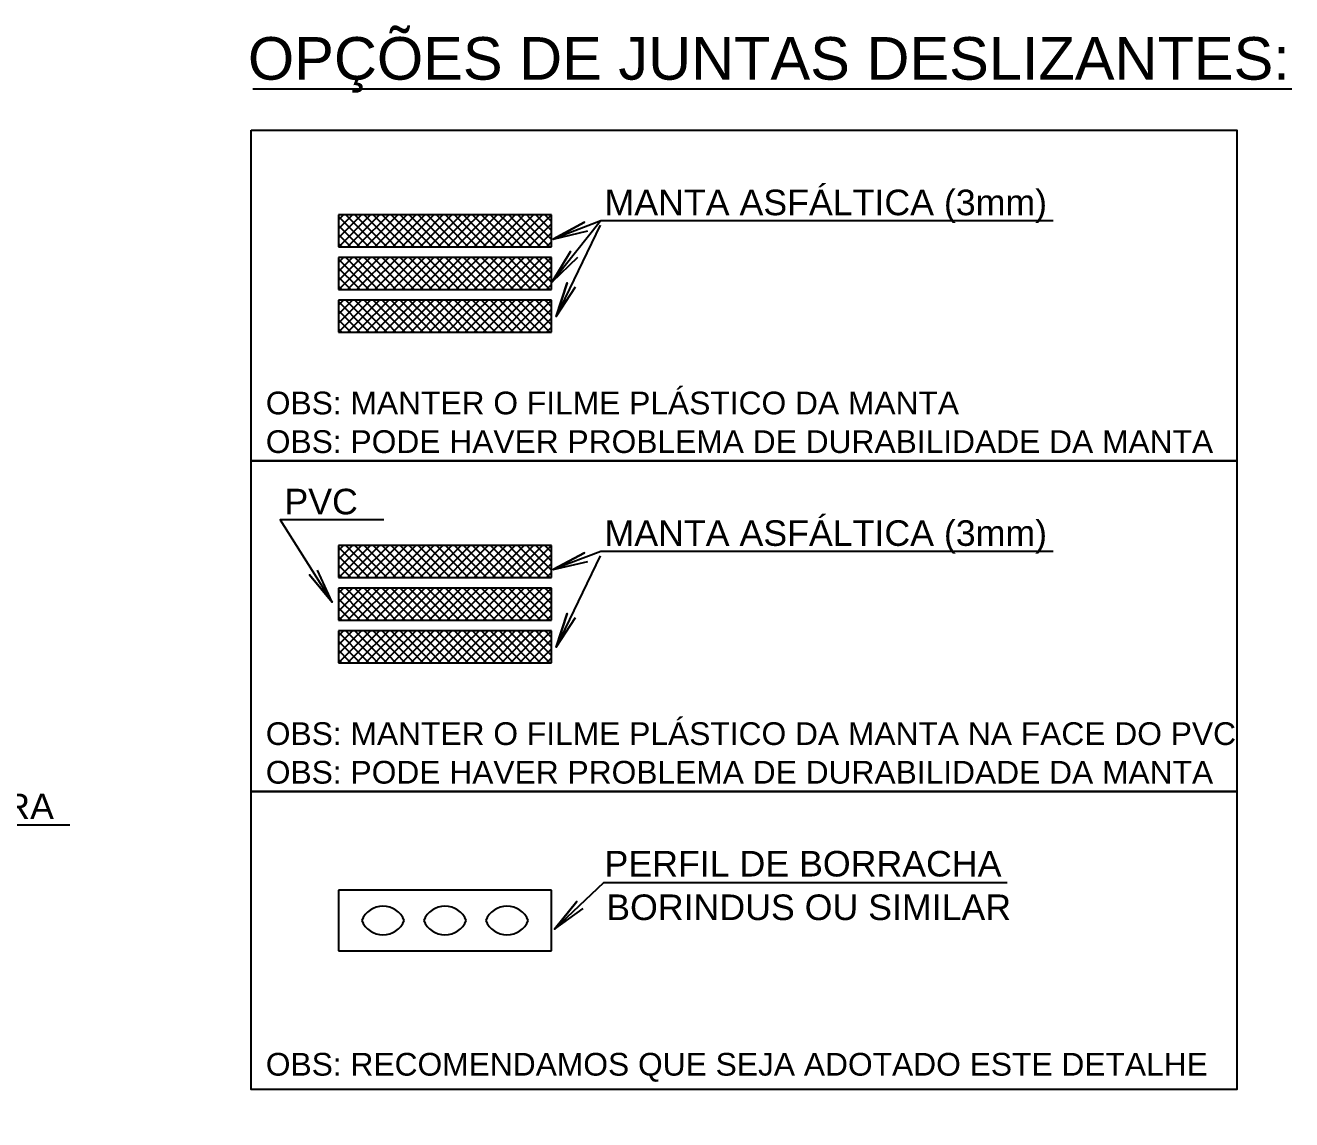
# Model space of a CAD drawing. Extents: x 0 to 119, y 0 to 84.
# Drawn here: x 85.334 to 89.791, y 53.528 to 57.381 of the extents above; entities that cross this region are included whole.
import ezdxf

# ---------------------------------------------------------------- set-up
doc = ezdxf.new("R2010")
doc.units = 0
doc.header["$MEASUREMENT"] = 0
for name, color, linetype in [('1', 3, 'CONTINUOUS'), ('11', 4, 'CONTINUOUS'), ('15', 12, 'CONTINUOUS'), ('3', 7, 'CONTINUOUS'), ('9', 8, 'CONTINUOUS')]:
    doc.layers.add(name, color=color, linetype=linetype)
doc.styles.add('TQS_ARIAL', font='arial.ttf')

msp = doc.modelspace()

# ---------------------------------------------------------------- linework, layer by layer
at = {"layer": '1', "color": 3, "linetype": 'Continuous'}
for p, q in [((86.435939, 55.318413), (86.517353, 55.399828)), ((86.435939, 55.350233), (86.485533, 55.399828)), ((86.435939, 55.382053), (86.453714, 55.399828)), ((87.185939, 55.399828), (86.435939, 55.399828)), ((86.435939, 55.399828), (86.435939, 55.287328)), ((86.52909, 55.3013), (86.435939, 55.394451)), ((86.501421, 55.29715), (86.435939, 55.362631)), ((86.436803, 55.287457), (86.549173, 55.399828)), ((86.556759, 55.305451), (86.462382, 55.399828)), ((86.474238, 55.293072), (86.580993, 55.399828)), ((86.584429, 55.309601), (86.494202, 55.399828)), ((86.511673, 55.298688), (86.612813, 55.399828)), ((86.612098, 55.313751), (86.526022, 55.399828)), ((86.549108, 55.304303), (86.644632, 55.399828)), ((86.639767, 55.317902), (86.557842, 55.399828)), ((86.586543, 55.309918), (86.676452, 55.399828)), ((86.667437, 55.322052), (86.589662, 55.399828)), ((86.695106, 55.326203), (86.621481, 55.399828)), ((86.623978, 55.315533), (86.708272, 55.399828)), ((86.722776, 55.330353), (86.653301, 55.399828)), ((86.661413, 55.321149), (86.740092, 55.399828)), ((86.750445, 55.334504), (86.685121, 55.399828)), ((86.698848, 55.326764), (86.771912, 55.399828)), ((86.778114, 55.338654), (86.716941, 55.399828)), ((86.736283, 55.332379), (86.803731, 55.399828)), ((86.805784, 55.342804), (86.748761, 55.399828)), ((86.773718, 55.337995), (86.835551, 55.399828)), ((86.833453, 55.346955), (86.78058, 55.399828)), ((86.811153, 55.34361), (86.867371, 55.399828)), ((86.861123, 55.351105), (86.8124, 55.399828)), ((86.888792, 55.355256), (86.84422, 55.399828)), ((86.848588, 55.349225), (86.899191, 55.399828)), ((86.850331, 55.287328), (86.923458, 55.360456)), ((86.916461, 55.359406), (86.87604, 55.399828)), ((86.88215, 55.287328), (86.960893, 55.366071)), ((86.886023, 55.35484), (86.931011, 55.399828)), ((86.944131, 55.363556), (86.90786, 55.399828)), ((86.91397, 55.287328), (86.998329, 55.371686)), ((86.923458, 55.360456), (86.962831, 55.399828)), ((86.9718, 55.367707), (86.939679, 55.399828)), ((87.02036, 55.287328), (86.944131, 55.363556)), ((86.94579, 55.287328), (87.035764, 55.377301)), ((86.960893, 55.366071), (86.99465, 55.399828)), ((86.99947, 55.371857), (86.971499, 55.399828)), ((87.052179, 55.287328), (86.9718, 55.367707)), ((86.97761, 55.287328), (87.073199, 55.382917)), ((86.998329, 55.371686), (87.02647, 55.399828)), ((87.083999, 55.287328), (86.99947, 55.371857)), ((87.027139, 55.376008), (87.003319, 55.399828)), ((87.00943, 55.287328), (87.110634, 55.388532)), ((87.115819, 55.287328), (87.027139, 55.376008)), ((87.054808, 55.380158), (87.035139, 55.399828)), ((87.035764, 55.377301), (87.05829, 55.399828)), ((87.041249, 55.287328), (87.148069, 55.394147)), ((87.147639, 55.287328), (87.054808, 55.380158)), ((87.082478, 55.384308), (87.066959, 55.399828)), ((87.073069, 55.287328), (87.185504, 55.399762)), ((87.073199, 55.382917), (87.09011, 55.399828)), ((87.179459, 55.287328), (87.082478, 55.384308)), ((87.110147, 55.388459), (87.098778, 55.399828)), ((87.104889, 55.287328), (87.185939, 55.368378)), ((87.185939, 55.312667), (87.110147, 55.388459)), ((87.110634, 55.388532), (87.12193, 55.399828)), ((87.137817, 55.392609), (87.130598, 55.399828)), ((87.185939, 55.344487), (87.137817, 55.392609)), ((87.148069, 55.394147), (87.153749, 55.399828)), ((87.165486, 55.39676), (87.162418, 55.399828)), ((87.185939, 55.376307), (87.165486, 55.39676)), ((87.185939, 55.287328), (87.185939, 55.399828)), ((86.473751, 55.292999), (86.435939, 55.330812)), ((86.595772, 55.287328), (86.623978, 55.315533)), ((86.627592, 55.287328), (86.661413, 55.321149)), ((86.670342, 55.287328), (86.639767, 55.317902)), ((86.659412, 55.287328), (86.698848, 55.326764)), ((86.702162, 55.287328), (86.667437, 55.322052)), ((86.691231, 55.287328), (86.736283, 55.332379)), ((86.733981, 55.287328), (86.695106, 55.326203)), ((86.765801, 55.287328), (86.722776, 55.330353)), ((86.723051, 55.287328), (86.773718, 55.337995)), ((86.797621, 55.287328), (86.750445, 55.334504)), ((86.754871, 55.287328), (86.811153, 55.34361)), ((86.829441, 55.287328), (86.778114, 55.338654)), ((86.786691, 55.287328), (86.848588, 55.349225)), ((86.861261, 55.287328), (86.805784, 55.342804)), ((86.818511, 55.287328), (86.886023, 55.35484)), ((86.89308, 55.287328), (86.833453, 55.346955)), ((86.9249, 55.287328), (86.861123, 55.351105)), ((86.95672, 55.287328), (86.888792, 55.355256)), ((86.98854, 55.287328), (86.916461, 55.359406)), ((87.136709, 55.287328), (87.185939, 55.336558)), ((86.446082, 55.288849), (86.435939, 55.298992)), ((86.435939, 55.287328), (87.185939, 55.287328)), ((86.447603, 55.287328), (86.446082, 55.288849)), ((86.468493, 55.287328), (86.474238, 55.293072)), ((86.479423, 55.287328), (86.473751, 55.292999)), ((86.500313, 55.287328), (86.511673, 55.298688)), ((86.511243, 55.287328), (86.501421, 55.29715)), ((86.543063, 55.287328), (86.52909, 55.3013)), ((86.532132, 55.287328), (86.549108, 55.304303)), ((86.574882, 55.287328), (86.556759, 55.305451)), ((86.563952, 55.287328), (86.586543, 55.309918)), ((86.606702, 55.287328), (86.584429, 55.309601)), ((86.638522, 55.287328), (86.612098, 55.313751)), ((87.168529, 55.287328), (87.185939, 55.304738))]:
    msp.add_line(p, q, dxfattribs=at)
at = {"layer": '11', "color": 4, "linetype": 'Continuous'}
for p, q in [((86.435939, 56.6325), (86.517353, 56.713914)), ((86.435939, 56.664319), (86.485533, 56.713914)), ((86.435939, 56.696139), (86.453714, 56.713914)), ((87.185939, 56.713914), (86.435939, 56.713914)), ((86.435939, 56.713914), (86.435939, 56.601414)), ((86.52909, 56.615386), (86.435939, 56.708537)), ((86.436803, 56.601543), (86.549173, 56.713914)), ((86.556759, 56.619537), (86.462382, 56.713914)), ((86.474238, 56.607159), (86.580993, 56.713914)), ((86.584429, 56.623687), (86.494202, 56.713914)), ((86.511673, 56.612774), (86.612813, 56.713914)), ((86.612098, 56.627838), (86.526022, 56.713914)), ((86.549108, 56.618389), (86.644632, 56.713914)), ((86.639767, 56.631988), (86.557842, 56.713914)), ((86.586543, 56.624004), (86.676452, 56.713914)), ((86.667437, 56.636139), (86.589662, 56.713914)), ((86.695106, 56.640289), (86.621481, 56.713914)), ((86.623978, 56.62962), (86.708272, 56.713914)), ((86.722776, 56.644439), (86.653301, 56.713914)), ((86.661413, 56.635235), (86.740092, 56.713914)), ((86.750445, 56.64859), (86.685121, 56.713914)), ((86.698848, 56.64085), (86.771912, 56.713914)), ((86.778114, 56.65274), (86.716941, 56.713914)), ((86.736283, 56.646465), (86.803731, 56.713914)), ((86.805784, 56.656891), (86.748761, 56.713914)), ((86.773718, 56.652081), (86.835551, 56.713914)), ((86.833453, 56.661041), (86.78058, 56.713914)), ((86.811153, 56.657696), (86.867371, 56.713914)), ((86.861123, 56.665191), (86.8124, 56.713914)), ((86.888792, 56.669342), (86.84422, 56.713914)), ((86.848588, 56.663311), (86.899191, 56.713914)), ((86.916461, 56.673492), (86.87604, 56.713914)), ((86.886023, 56.668927), (86.931011, 56.713914)), ((86.944131, 56.677643), (86.90786, 56.713914)), ((86.923458, 56.674542), (86.962831, 56.713914)), ((86.9718, 56.681793), (86.939679, 56.713914)), ((86.960893, 56.680157), (86.99465, 56.713914)), ((86.99947, 56.685943), (86.971499, 56.713914)), ((86.97761, 56.601414), (87.073199, 56.697003)), ((86.998329, 56.685772), (87.02647, 56.713914)), ((87.027139, 56.690094), (87.003319, 56.713914)), ((87.00943, 56.601414), (87.110634, 56.702618)), ((87.054808, 56.694244), (87.035139, 56.713914)), ((87.035764, 56.691388), (87.05829, 56.713914)), ((87.041249, 56.601414), (87.148069, 56.708233)), ((87.082478, 56.698395), (87.066959, 56.713914)), ((87.073069, 56.601414), (87.185504, 56.713849)), ((87.073199, 56.697003), (87.09011, 56.713914)), ((87.179459, 56.601414), (87.082478, 56.698395)), ((87.110147, 56.702545), (87.098778, 56.713914)), ((87.185939, 56.626753), (87.110147, 56.702545)), ((87.110634, 56.702618), (87.12193, 56.713914)), ((87.137817, 56.706695), (87.130598, 56.713914)), ((87.185939, 56.658573), (87.137817, 56.706695)), ((87.148069, 56.708233), (87.153749, 56.713914)), ((87.165486, 56.710846), (87.162418, 56.713914)), ((87.185939, 56.690393), (87.165486, 56.710846)), ((87.185939, 56.601414), (87.185939, 56.713914)), ((86.501421, 56.611236), (86.435939, 56.676718)), ((86.754871, 56.601414), (86.811153, 56.657696)), ((86.829441, 56.601414), (86.778114, 56.65274)), ((86.786691, 56.601414), (86.848588, 56.663311)), ((86.861261, 56.601414), (86.805784, 56.656891)), ((86.818511, 56.601414), (86.886023, 56.668927)), ((86.89308, 56.601414), (86.833453, 56.661041)), ((86.850331, 56.601414), (86.923458, 56.674542)), ((86.9249, 56.601414), (86.861123, 56.665191)), ((86.88215, 56.601414), (86.960893, 56.680157)), ((86.95672, 56.601414), (86.888792, 56.669342)), ((86.91397, 56.601414), (86.998329, 56.685772)), ((86.98854, 56.601414), (86.916461, 56.673492)), ((87.02036, 56.601414), (86.944131, 56.677643)), ((86.94579, 56.601414), (87.035764, 56.691388)), ((87.052179, 56.601414), (86.9718, 56.681793)), ((87.083999, 56.601414), (86.99947, 56.685943)), ((87.115819, 56.601414), (87.027139, 56.690094)), ((87.147639, 56.601414), (87.054808, 56.694244)), ((87.104889, 56.601414), (87.185939, 56.682464)), ((86.473751, 56.607086), (86.435939, 56.644898)), ((86.446082, 56.602935), (86.435939, 56.613078)), ((86.500313, 56.601414), (86.511673, 56.612774)), ((86.511243, 56.601414), (86.501421, 56.611236)), ((86.543063, 56.601414), (86.52909, 56.615386)), ((86.532132, 56.601414), (86.549108, 56.618389)), ((86.574882, 56.601414), (86.556759, 56.619537)), ((86.563952, 56.601414), (86.586543, 56.624004)), ((86.606702, 56.601414), (86.584429, 56.623687)), ((86.595772, 56.601414), (86.623978, 56.62962)), ((86.638522, 56.601414), (86.612098, 56.627838)), ((86.627592, 56.601414), (86.661413, 56.635235)), ((86.670342, 56.601414), (86.639767, 56.631988)), ((86.659412, 56.601414), (86.698848, 56.64085)), ((86.702162, 56.601414), (86.667437, 56.636139)), ((86.691231, 56.601414), (86.736283, 56.646465)), ((86.733981, 56.601414), (86.695106, 56.640289)), ((86.765801, 56.601414), (86.722776, 56.644439)), ((86.723051, 56.601414), (86.773718, 56.652081)), ((86.797621, 56.601414), (86.750445, 56.64859)), ((87.136709, 56.601414), (87.185939, 56.650644)), ((87.168529, 56.601414), (87.185939, 56.618824)), ((86.435939, 56.601414), (87.185939, 56.601414)), ((86.435939, 56.4825), (86.517353, 56.563914)), ((86.435939, 56.514319), (86.485533, 56.563914)), ((86.435939, 56.546139), (86.453714, 56.563914)), ((87.185939, 56.563914), (86.435939, 56.563914)), ((86.435939, 56.563914), (86.435939, 56.451414)), ((86.436803, 56.451543), (86.549173, 56.563914)), ((86.447603, 56.601414), (86.446082, 56.602935)), ((86.556759, 56.469537), (86.462382, 56.563914)), ((86.468493, 56.601414), (86.474238, 56.607159)), ((86.479423, 56.601414), (86.473751, 56.607086)), ((86.474238, 56.457159), (86.580993, 56.563914)), ((86.584429, 56.473687), (86.494202, 56.563914)), ((86.511673, 56.462774), (86.612813, 56.563914)), ((86.612098, 56.477838), (86.526022, 56.563914)), ((86.549108, 56.468389), (86.644632, 56.563914)), ((86.639767, 56.481988), (86.557842, 56.563914)), ((86.586543, 56.474004), (86.676452, 56.563914)), ((86.667437, 56.486139), (86.589662, 56.563914)), ((86.695106, 56.490289), (86.621481, 56.563914)), ((86.623978, 56.47962), (86.708272, 56.563914)), ((86.722776, 56.494439), (86.653301, 56.563914)), ((86.661413, 56.485235), (86.740092, 56.563914)), ((86.750445, 56.49859), (86.685121, 56.563914)), ((86.698848, 56.49085), (86.771912, 56.563914)), ((86.778114, 56.50274), (86.716941, 56.563914)), ((86.736283, 56.496465), (86.803731, 56.563914)), ((86.805784, 56.506891), (86.748761, 56.563914)), ((86.773718, 56.502081), (86.835551, 56.563914)), ((86.833453, 56.511041), (86.78058, 56.563914)), ((86.811153, 56.507696), (86.867371, 56.563914)), ((86.861123, 56.515191), (86.8124, 56.563914)), ((86.888792, 56.519342), (86.84422, 56.563914)), ((86.848588, 56.513311), (86.899191, 56.563914)), ((86.916461, 56.523492), (86.87604, 56.563914)), ((86.886023, 56.518927), (86.931011, 56.563914)), ((86.944131, 56.527643), (86.90786, 56.563914)), ((86.923458, 56.524542), (86.962831, 56.563914)), ((86.9718, 56.531793), (86.939679, 56.563914)), ((86.960893, 56.530157), (86.99465, 56.563914)), ((86.99947, 56.535943), (86.971499, 56.563914)), ((86.998329, 56.535772), (87.02647, 56.563914)), ((87.027139, 56.540094), (87.003319, 56.563914)), ((87.054808, 56.544244), (87.035139, 56.563914)), ((87.035764, 56.541388), (87.05829, 56.563914)), ((87.082478, 56.548395), (87.066959, 56.563914)), ((87.073069, 56.451414), (87.185504, 56.563849)), ((87.073199, 56.547003), (87.09011, 56.563914)), ((87.110147, 56.552545), (87.098778, 56.563914)), ((87.110634, 56.552618), (87.12193, 56.563914)), ((87.137817, 56.556695), (87.130598, 56.563914)), ((87.148069, 56.558233), (87.153749, 56.563914)), ((87.165486, 56.560846), (87.162418, 56.563914)), ((87.185939, 56.451414), (87.185939, 56.563914)), ((86.52909, 56.465386), (86.435939, 56.558537)), ((86.501421, 56.461236), (86.435939, 56.526718)), ((86.818511, 56.451414), (86.886023, 56.518927)), ((86.850331, 56.451414), (86.923458, 56.524542)), ((86.88215, 56.451414), (86.960893, 56.530157)), ((86.95672, 56.451414), (86.888792, 56.519342)), ((86.91397, 56.451414), (86.998329, 56.535772)), ((86.98854, 56.451414), (86.916461, 56.523492)), ((87.02036, 56.451414), (86.944131, 56.527643)), ((86.94579, 56.451414), (87.035764, 56.541388)), ((87.052179, 56.451414), (86.9718, 56.531793)), ((86.97761, 56.451414), (87.073199, 56.547003)), ((87.083999, 56.451414), (86.99947, 56.535943)), ((87.00943, 56.451414), (87.110634, 56.552618)), ((87.115819, 56.451414), (87.027139, 56.540094)), ((87.041249, 56.451414), (87.148069, 56.558233)), ((87.147639, 56.451414), (87.054808, 56.544244)), ((87.179459, 56.451414), (87.082478, 56.548395)), ((87.104889, 56.451414), (87.185939, 56.532464)), ((87.185939, 56.476753), (87.110147, 56.552545)), ((87.185939, 56.508573), (87.137817, 56.556695)), ((87.185939, 56.540393), (87.165486, 56.560846)), ((86.473751, 56.457086), (86.435939, 56.494898)), ((86.563952, 56.451414), (86.586543, 56.474004)), ((86.595772, 56.451414), (86.623978, 56.47962)), ((86.638522, 56.451414), (86.612098, 56.477838)), ((86.627592, 56.451414), (86.661413, 56.485235)), ((86.670342, 56.451414), (86.639767, 56.481988)), ((86.659412, 56.451414), (86.698848, 56.49085)), ((86.702162, 56.451414), (86.667437, 56.486139)), ((86.691231, 56.451414), (86.736283, 56.496465)), ((86.733981, 56.451414), (86.695106, 56.490289)), ((86.765801, 56.451414), (86.722776, 56.494439)), ((86.723051, 56.451414), (86.773718, 56.502081)), ((86.797621, 56.451414), (86.750445, 56.49859)), ((86.754871, 56.451414), (86.811153, 56.507696)), ((86.829441, 56.451414), (86.778114, 56.50274)), ((86.786691, 56.451414), (86.848588, 56.513311)), ((86.861261, 56.451414), (86.805784, 56.506891)), ((86.89308, 56.451414), (86.833453, 56.511041)), ((86.9249, 56.451414), (86.861123, 56.515191)), ((87.136709, 56.451414), (87.185939, 56.500644)), ((86.446082, 56.452935), (86.435939, 56.463078)), ((86.435939, 56.451414), (87.185939, 56.451414)), ((86.447603, 56.451414), (86.446082, 56.452935)), ((86.468493, 56.451414), (86.474238, 56.457159)), ((86.479423, 56.451414), (86.473751, 56.457086)), ((86.500313, 56.451414), (86.511673, 56.462774)), ((86.511243, 56.451414), (86.501421, 56.461236)), ((86.543063, 56.451414), (86.52909, 56.465386)), ((86.532132, 56.451414), (86.549108, 56.468389)), ((86.574882, 56.451414), (86.556759, 56.469537)), ((86.606702, 56.451414), (86.584429, 56.473687)), ((87.168529, 56.451414), (87.185939, 56.468824)), ((86.435939, 56.3325), (86.517353, 56.413914)), ((86.435939, 56.364319), (86.485533, 56.413914)), ((86.435939, 56.396139), (86.453714, 56.413914)), ((87.185939, 56.413914), (86.435939, 56.413914)), ((86.435939, 56.413914), (86.435939, 56.301414)), ((86.52909, 56.315386), (86.435939, 56.408537)), ((86.436803, 56.301543), (86.549173, 56.413914)), ((86.556759, 56.319537), (86.462382, 56.413914)), ((86.474238, 56.307159), (86.580993, 56.413914)), ((86.584429, 56.323687), (86.494202, 56.413914)), ((86.511673, 56.312774), (86.612813, 56.413914)), ((86.612098, 56.327838), (86.526022, 56.413914)), ((86.549108, 56.318389), (86.644632, 56.413914)), ((86.639767, 56.331988), (86.557842, 56.413914)), ((86.586543, 56.324004), (86.676452, 56.413914)), ((86.667437, 56.336139), (86.589662, 56.413914)), ((86.695106, 56.340289), (86.621481, 56.413914)), ((86.623978, 56.32962), (86.708272, 56.413914)), ((86.722776, 56.344439), (86.653301, 56.413914)), ((86.661413, 56.335235), (86.740092, 56.413914)), ((86.750445, 56.34859), (86.685121, 56.413914)), ((86.698848, 56.34085), (86.771912, 56.413914)), ((86.778114, 56.35274), (86.716941, 56.413914)), ((86.736283, 56.346465), (86.803731, 56.413914)), ((86.805784, 56.356891), (86.748761, 56.413914)), ((86.773718, 56.352081), (86.835551, 56.413914)), ((86.833453, 56.361041), (86.78058, 56.413914)), ((86.811153, 56.357696), (86.867371, 56.413914)), ((86.861123, 56.365191), (86.8124, 56.413914)), ((86.888792, 56.369342), (86.84422, 56.413914)), ((86.848588, 56.363311), (86.899191, 56.413914)), ((86.916461, 56.373492), (86.87604, 56.413914)), ((86.886023, 56.368927), (86.931011, 56.413914)), ((86.944131, 56.377643), (86.90786, 56.413914)), ((86.91397, 56.301414), (86.998329, 56.385772)), ((86.923458, 56.374542), (86.962831, 56.413914)), ((86.9718, 56.381793), (86.939679, 56.413914)), ((86.94579, 56.301414), (87.035764, 56.391388)), ((86.960893, 56.380157), (86.99465, 56.413914)), ((86.99947, 56.385943), (86.971499, 56.413914)), ((86.97761, 56.301414), (87.073199, 56.397003)), ((86.998329, 56.385772), (87.02647, 56.413914)), ((87.083999, 56.301414), (86.99947, 56.385943)), ((87.027139, 56.390094), (87.003319, 56.413914)), ((87.00943, 56.301414), (87.110634, 56.402618)), ((87.115819, 56.301414), (87.027139, 56.390094)), ((87.054808, 56.394244), (87.035139, 56.413914)), ((87.035764, 56.391388), (87.05829, 56.413914)), ((87.041249, 56.301414), (87.148069, 56.408233)), ((87.147639, 56.301414), (87.054808, 56.394244)), ((87.082478, 56.398395), (87.066959, 56.413914)), ((87.073069, 56.301414), (87.185504, 56.413849)), ((87.073199, 56.397003), (87.09011, 56.413914)), ((87.179459, 56.301414), (87.082478, 56.398395)), ((87.110147, 56.402545), (87.098778, 56.413914)), ((87.185939, 56.326753), (87.110147, 56.402545)), ((87.110634, 56.402618), (87.12193, 56.413914)), ((87.137817, 56.406695), (87.130598, 56.413914)), ((87.185939, 56.358573), (87.137817, 56.406695)), ((87.148069, 56.408233), (87.153749, 56.413914)), ((87.165486, 56.410846), (87.162418, 56.413914)), ((87.185939, 56.390393), (87.165486, 56.410846)), ((87.185939, 56.301414), (87.185939, 56.413914)), ((86.501421, 56.311236), (86.435939, 56.376718)), ((86.473751, 56.307086), (86.435939, 56.344898)), ((86.659412, 56.301414), (86.698848, 56.34085)), ((86.691231, 56.301414), (86.736283, 56.346465)), ((86.733981, 56.301414), (86.695106, 56.340289)), ((86.765801, 56.301414), (86.722776, 56.344439)), ((86.723051, 56.301414), (86.773718, 56.352081)), ((86.797621, 56.301414), (86.750445, 56.34859)), ((86.754871, 56.301414), (86.811153, 56.357696)), ((86.829441, 56.301414), (86.778114, 56.35274)), ((86.786691, 56.301414), (86.848588, 56.363311)), ((86.861261, 56.301414), (86.805784, 56.356891)), ((86.818511, 56.301414), (86.886023, 56.368927)), ((86.89308, 56.301414), (86.833453, 56.361041)), ((86.850331, 56.301414), (86.923458, 56.374542)), ((86.9249, 56.301414), (86.861123, 56.365191)), ((86.88215, 56.301414), (86.960893, 56.380157)), ((86.95672, 56.301414), (86.888792, 56.369342)), ((86.98854, 56.301414), (86.916461, 56.373492)), ((87.02036, 56.301414), (86.944131, 56.377643)), ((87.052179, 56.301414), (86.9718, 56.381793)), ((87.104889, 56.301414), (87.185939, 56.382464)), ((87.136709, 56.301414), (87.185939, 56.350644)), ((86.446082, 56.302935), (86.435939, 56.313078)), ((86.435939, 56.301414), (87.185939, 56.301414)), ((86.447603, 56.301414), (86.446082, 56.302935)), ((86.468493, 56.301414), (86.474238, 56.307159)), ((86.479423, 56.301414), (86.473751, 56.307086)), ((86.500313, 56.301414), (86.511673, 56.312774)), ((86.511243, 56.301414), (86.501421, 56.311236)), ((86.543063, 56.301414), (86.52909, 56.315386)), ((86.532132, 56.301414), (86.549108, 56.318389)), ((86.574882, 56.301414), (86.556759, 56.319537)), ((86.563952, 56.301414), (86.586543, 56.324004)), ((86.606702, 56.301414), (86.584429, 56.323687)), ((86.595772, 56.301414), (86.623978, 56.32962)), ((86.638522, 56.301414), (86.612098, 56.327838)), ((86.627592, 56.301414), (86.661413, 56.335235)), ((86.670342, 56.301414), (86.639767, 56.331988)), ((86.702162, 56.301414), (86.667437, 56.336139)), ((87.168529, 56.301414), (87.185939, 56.318824)), ((86.435939, 55.468413), (86.517353, 55.549828)), ((86.435939, 55.500233), (86.485533, 55.549828)), ((86.435939, 55.532053), (86.453714, 55.549828)), ((87.185939, 55.549828), (86.435939, 55.549828)), ((86.435939, 55.549828), (86.435939, 55.437328)), ((86.52909, 55.4513), (86.435939, 55.544451)), ((86.436803, 55.437457), (86.549173, 55.549828)), ((86.556759, 55.455451), (86.462382, 55.549828)), ((86.474238, 55.443072), (86.580993, 55.549828)), ((86.584429, 55.459601), (86.494202, 55.549828)), ((86.511673, 55.448688), (86.612813, 55.549828)), ((86.612098, 55.463751), (86.526022, 55.549828)), ((86.549108, 55.454303), (86.644632, 55.549828)), ((86.639767, 55.467902), (86.557842, 55.549828)), ((86.586543, 55.459918), (86.676452, 55.549828)), ((86.667437, 55.472052), (86.589662, 55.549828)), ((86.695106, 55.476203), (86.621481, 55.549828)), ((86.623978, 55.465533), (86.708272, 55.549828)), ((86.722776, 55.480353), (86.653301, 55.549828)), ((86.661413, 55.471149), (86.740092, 55.549828)), ((86.750445, 55.484504), (86.685121, 55.549828)), ((86.698848, 55.476764), (86.771912, 55.549828)), ((86.778114, 55.488654), (86.716941, 55.549828)), ((86.736283, 55.482379), (86.803731, 55.549828)), ((86.805784, 55.492804), (86.748761, 55.549828)), ((86.773718, 55.487995), (86.835551, 55.549828)), ((86.833453, 55.496955), (86.78058, 55.549828)), ((86.811153, 55.49361), (86.867371, 55.549828)), ((86.861123, 55.501105), (86.8124, 55.549828)), ((86.888792, 55.505256), (86.84422, 55.549828)), ((86.848588, 55.499225), (86.899191, 55.549828)), ((86.916461, 55.509406), (86.87604, 55.549828)), ((86.886023, 55.50484), (86.931011, 55.549828)), ((86.944131, 55.513556), (86.90786, 55.549828)), ((86.923458, 55.510456), (86.962831, 55.549828)), ((86.9718, 55.517707), (86.939679, 55.549828)), ((86.960893, 55.516071), (86.99465, 55.549828)), ((86.99947, 55.521857), (86.971499, 55.549828)), ((86.998329, 55.521686), (87.02647, 55.549828)), ((87.027139, 55.526008), (87.003319, 55.549828)), ((87.00943, 55.437328), (87.110634, 55.538532)), ((87.054808, 55.530158), (87.035139, 55.549828)), ((87.035764, 55.527301), (87.05829, 55.549828)), ((87.041249, 55.437328), (87.148069, 55.544147)), ((87.082478, 55.534308), (87.066959, 55.549828)), ((87.073069, 55.437328), (87.185504, 55.549762)), ((87.073199, 55.532917), (87.09011, 55.549828)), ((87.110147, 55.538459), (87.098778, 55.549828)), ((87.185939, 55.462667), (87.110147, 55.538459)), ((87.110634, 55.538532), (87.12193, 55.549828)), ((87.137817, 55.542609), (87.130598, 55.549828)), ((87.185939, 55.494487), (87.137817, 55.542609)), ((87.148069, 55.544147), (87.153749, 55.549828)), ((87.165486, 55.54676), (87.162418, 55.549828)), ((87.185939, 55.526307), (87.165486, 55.54676)), ((87.185939, 55.437328), (87.185939, 55.549828)), ((86.501421, 55.44715), (86.435939, 55.512631)), ((86.754871, 55.437328), (86.811153, 55.49361)), ((86.786691, 55.437328), (86.848588, 55.499225)), ((86.818511, 55.437328), (86.886023, 55.50484)), ((86.89308, 55.437328), (86.833453, 55.496955)), ((86.850331, 55.437328), (86.923458, 55.510456)), ((86.9249, 55.437328), (86.861123, 55.501105)), ((86.88215, 55.437328), (86.960893, 55.516071)), ((86.95672, 55.437328), (86.888792, 55.505256)), ((86.91397, 55.437328), (86.998329, 55.521686)), ((86.98854, 55.437328), (86.916461, 55.509406)), ((87.02036, 55.437328), (86.944131, 55.513556)), ((86.94579, 55.437328), (87.035764, 55.527301)), ((87.052179, 55.437328), (86.9718, 55.517707)), ((86.97761, 55.437328), (87.073199, 55.532917)), ((87.083999, 55.437328), (86.99947, 55.521857)), ((87.115819, 55.437328), (87.027139, 55.526008)), ((87.147639, 55.437328), (87.054808, 55.530158)), ((87.179459, 55.437328), (87.082478, 55.534308)), ((87.104889, 55.437328), (87.185939, 55.518378)), ((86.473751, 55.442999), (86.435939, 55.480812)), ((86.446082, 55.438849), (86.435939, 55.448992)), ((86.500313, 55.437328), (86.511673, 55.448688)), ((86.543063, 55.437328), (86.52909, 55.4513)), ((86.532132, 55.437328), (86.549108, 55.454303)), ((86.574882, 55.437328), (86.556759, 55.455451)), ((86.563952, 55.437328), (86.586543, 55.459918)), ((86.606702, 55.437328), (86.584429, 55.459601)), ((86.595772, 55.437328), (86.623978, 55.465533)), ((86.638522, 55.437328), (86.612098, 55.463751)), ((86.627592, 55.437328), (86.661413, 55.471149)), ((86.670342, 55.437328), (86.639767, 55.467902)), ((86.659412, 55.437328), (86.698848, 55.476764)), ((86.702162, 55.437328), (86.667437, 55.472052)), ((86.691231, 55.437328), (86.736283, 55.482379)), ((86.733981, 55.437328), (86.695106, 55.476203)), ((86.765801, 55.437328), (86.722776, 55.480353)), ((86.723051, 55.437328), (86.773718, 55.487995)), ((86.797621, 55.437328), (86.750445, 55.484504)), ((86.829441, 55.437328), (86.778114, 55.488654)), ((86.861261, 55.437328), (86.805784, 55.492804)), ((87.136709, 55.437328), (87.185939, 55.486558)), ((87.168529, 55.437328), (87.185939, 55.454738)), ((86.435939, 55.437328), (87.185939, 55.437328)), ((86.447603, 55.437328), (86.446082, 55.438849)), ((86.468493, 55.437328), (86.474238, 55.443072)), ((86.479423, 55.437328), (86.473751, 55.442999)), ((86.511243, 55.437328), (86.501421, 55.44715)), ((86.435939, 55.168413), (86.517353, 55.249828)), ((86.435939, 55.200233), (86.485533, 55.249828)), ((86.435939, 55.232053), (86.453714, 55.249828)), ((87.185939, 55.249828), (86.435939, 55.249828)), ((86.435939, 55.249828), (86.435939, 55.137328)), ((86.52909, 55.1513), (86.435939, 55.244451)), ((86.436803, 55.137457), (86.549173, 55.249828)), ((86.556759, 55.155451), (86.462382, 55.249828)), ((86.474238, 55.143072), (86.580993, 55.249828)), ((86.584429, 55.159601), (86.494202, 55.249828)), ((86.511673, 55.148688), (86.612813, 55.249828)), ((86.612098, 55.163751), (86.526022, 55.249828)), ((86.549108, 55.154303), (86.644632, 55.249828)), ((86.639767, 55.167902), (86.557842, 55.249828)), ((86.586543, 55.159918), (86.676452, 55.249828)), ((86.667437, 55.172052), (86.589662, 55.249828)), ((86.695106, 55.176203), (86.621481, 55.249828)), ((86.623978, 55.165533), (86.708272, 55.249828)), ((86.722776, 55.180353), (86.653301, 55.249828)), ((86.661413, 55.171149), (86.740092, 55.249828)), ((86.750445, 55.184504), (86.685121, 55.249828)), ((86.698848, 55.176764), (86.771912, 55.249828)), ((86.778114, 55.188654), (86.716941, 55.249828)), ((86.736283, 55.182379), (86.803731, 55.249828)), ((86.805784, 55.192804), (86.748761, 55.249828)), ((86.773718, 55.187995), (86.835551, 55.249828)), ((86.833453, 55.196955), (86.78058, 55.249828)), ((86.811153, 55.19361), (86.867371, 55.249828)), ((86.861123, 55.201105), (86.8124, 55.249828)), ((86.888792, 55.205256), (86.84422, 55.249828)), ((86.848588, 55.199225), (86.899191, 55.249828)), ((86.916461, 55.209406), (86.87604, 55.249828)), ((86.886023, 55.20484), (86.931011, 55.249828)), ((86.944131, 55.213556), (86.90786, 55.249828)), ((86.923458, 55.210456), (86.962831, 55.249828)), ((86.9718, 55.217707), (86.939679, 55.249828)), ((86.94579, 55.137328), (87.035764, 55.227301)), ((86.960893, 55.216071), (86.99465, 55.249828)), ((86.99947, 55.221857), (86.971499, 55.249828)), ((86.97761, 55.137328), (87.073199, 55.232917)), ((86.998329, 55.221686), (87.02647, 55.249828)), ((87.027139, 55.226008), (87.003319, 55.249828)), ((87.00943, 55.137328), (87.110634, 55.238532)), ((87.115819, 55.137328), (87.027139, 55.226008)), ((87.054808, 55.230158), (87.035139, 55.249828)), ((87.035764, 55.227301), (87.05829, 55.249828)), ((87.041249, 55.137328), (87.148069, 55.244147)), ((87.147639, 55.137328), (87.054808, 55.230158)), ((87.082478, 55.234308), (87.066959, 55.249828)), ((87.073069, 55.137328), (87.185504, 55.249762)), ((87.073199, 55.232917), (87.09011, 55.249828)), ((87.179459, 55.137328), (87.082478, 55.234308)), ((87.110147, 55.238459), (87.098778, 55.249828)), ((87.185939, 55.162667), (87.110147, 55.238459)), ((87.110634, 55.238532), (87.12193, 55.249828)), ((87.137817, 55.242609), (87.130598, 55.249828)), ((87.185939, 55.194487), (87.137817, 55.242609)), ((87.148069, 55.244147), (87.153749, 55.249828)), ((87.165486, 55.24676), (87.162418, 55.249828)), ((87.185939, 55.226307), (87.165486, 55.24676)), ((87.185939, 55.137328), (87.185939, 55.249828)), ((86.501421, 55.14715), (86.435939, 55.212631)), ((86.691231, 55.137328), (86.736283, 55.182379)), ((86.723051, 55.137328), (86.773718, 55.187995)), ((86.797621, 55.137328), (86.750445, 55.184504)), ((86.754871, 55.137328), (86.811153, 55.19361)), ((86.829441, 55.137328), (86.778114, 55.188654)), ((86.786691, 55.137328), (86.848588, 55.199225)), ((86.861261, 55.137328), (86.805784, 55.192804)), ((86.818511, 55.137328), (86.886023, 55.20484)), ((86.89308, 55.137328), (86.833453, 55.196955)), ((86.850331, 55.137328), (86.923458, 55.210456)), ((86.9249, 55.137328), (86.861123, 55.201105)), ((86.88215, 55.137328), (86.960893, 55.216071)), ((86.95672, 55.137328), (86.888792, 55.205256)), ((86.91397, 55.137328), (86.998329, 55.221686)), ((86.98854, 55.137328), (86.916461, 55.209406)), ((87.02036, 55.137328), (86.944131, 55.213556)), ((87.052179, 55.137328), (86.9718, 55.217707)), ((87.083999, 55.137328), (86.99947, 55.221857)), ((87.104889, 55.137328), (87.185939, 55.218378)), ((87.136709, 55.137328), (87.185939, 55.186558)), ((86.473751, 55.142999), (86.435939, 55.180812)), ((86.446082, 55.138849), (86.435939, 55.148992)), ((86.435939, 55.137328), (87.185939, 55.137328)), ((86.447603, 55.137328), (86.446082, 55.138849)), ((86.468493, 55.137328), (86.474238, 55.143072)), ((86.479423, 55.137328), (86.473751, 55.142999)), ((86.500313, 55.137328), (86.511673, 55.148688)), ((86.511243, 55.137328), (86.501421, 55.14715)), ((86.543063, 55.137328), (86.52909, 55.1513)), ((86.532132, 55.137328), (86.549108, 55.154303)), ((86.574882, 55.137328), (86.556759, 55.155451)), ((86.563952, 55.137328), (86.586543, 55.159918)), ((86.606702, 55.137328), (86.584429, 55.159601)), ((86.595772, 55.137328), (86.623978, 55.165533)), ((86.638522, 55.137328), (86.612098, 55.163751)), ((86.627592, 55.137328), (86.661413, 55.171149)), ((86.670342, 55.137328), (86.639767, 55.167902)), ((86.659412, 55.137328), (86.698848, 55.176764)), ((86.702162, 55.137328), (86.667437, 55.172052)), ((86.733981, 55.137328), (86.695106, 55.176203)), ((86.765801, 55.137328), (86.722776, 55.180353)), ((87.168529, 55.137328), (87.185939, 55.154738))]:
    msp.add_line(p, q, dxfattribs=at)
at = {"layer": '3', "color": 7, "linetype": 'Continuous'}
msp.add_line((86.13427, 57.158218), (89.791121, 57.158218), dxfattribs=at)
for points in [[(86.128216, 57.012031), (89.597993, 57.012031), (89.597993, 55.847945), (86.128216, 55.847945), (86.128216, 57.012031)], [(87.357607, 56.690515), (87.188557, 56.478374), (87.253031, 56.585463), (87.188557, 56.478374), (87.278551, 56.565127)], [(88.951314, 56.692549), (87.359227, 56.692549), (87.191639, 56.628865), (87.301692, 56.688139), (87.191639, 56.628865), (87.313283, 56.657636)], [(87.357607, 56.677256), (87.201816, 56.35573), (87.241172, 56.474373), (87.201816, 56.35573), (87.270538, 56.460144)], [(86.128216, 55.847945), (89.597993, 55.847945), (89.597993, 54.683858), (86.128216, 54.683858), (86.128216, 55.847945)], [(86.595872, 55.640354), (86.230829, 55.640354), (86.414418, 55.350027), (86.334392, 55.446053), (86.414418, 55.350027), (86.361972, 55.463493)], [(88.951314, 55.528463), (87.359227, 55.528463), (87.191639, 55.464779), (87.301692, 55.524053), (87.191639, 55.464779), (87.313283, 55.49355)], [(87.357607, 55.51317), (87.201816, 55.191644), (87.241172, 55.310287), (87.201816, 55.191644), (87.270538, 55.296058)], [(86.128216, 54.683858), (89.597993, 54.683858), (89.597993, 53.634579), (86.128216, 53.634579), (86.128216, 54.683858)], [(85.490635, 54.565225), (83.243497, 54.565225), (83.438443, 53.528319), (83.39951, 53.647101), (83.438443, 53.528319), (83.431579, 53.65313)], [(88.789784, 54.362049), (87.368931, 54.362049), (87.196258, 54.199243), (87.275235, 54.296132), (87.196258, 54.199243), (87.297621, 54.27239)]]:
    msp.add_lwpolyline(points, dxfattribs=at)
at = {"layer": '9', "color": 8, "linetype": 'Continuous'}
for p, q in [((87.185939, 54.335841), (86.435939, 54.335841)), ((86.435939, 54.335841), (86.435939, 54.123241)), ((87.185939, 54.123241), (87.185939, 54.335841)), ((86.435939, 54.123241), (87.185939, 54.123241))]:
    msp.add_line(p, q, dxfattribs=at)
for centre, start, end in [((86.592703, 54.198291), 22.619865, 157.380135), ((86.810939, 54.198291), 22.619865, 157.380135), ((87.029175, 54.198291), 22.619865, 157.380135), ((86.592703, 54.260791), 202.619865, 337.380135), ((86.810939, 54.260791), 202.619865, 337.380135), ((87.029175, 54.260791), 202.619865, 337.380135)]:
    msp.add_arc(centre, 0.08125, start, end, dxfattribs=at)

# ---------------------------------------------------------------- texts
at = {"layer": '15', "color": 12, "linetype": 'Continuous', "style": 'TQS_ARIAL'}
msp.add_text('OBS: RECOMENDAMOS QUE SEJA ADOTADO ESTE DETALHE', height=0.08, dxfattribs=at).set_placement((86.180288, 53.683413))
at = {"layer": '3', "color": 7, "linetype": 'Continuous', "style": 'TQS_ARIAL'}
for s, height, p in [('OPÇÕES DE JUNTAS DESLIZANTES:', 0.15, (86.117276, 57.189872)), ('MANTA ASFÁLTICA (3mm)', 0.09, (87.372634, 56.712659)), ('OBS: MANTER O FILME PLÁSTICO DA MANTA', 0.08, (86.180288, 56.011585)), ('OBS: PODE HAVER PROBLEMA DE DURABILIDADE DA MANTA', 0.08, (86.180288, 55.875585)), ('PVC', 0.09, (86.245773, 55.659567)), ('MANTA ASFÁLTICA (3mm)', 0.09, (87.372634, 55.548573)), ('OBS: MANTER O FILME PLÁSTICO DA MANTA NA FACE DO PVC', 0.08, (86.180288, 54.847499)), ('OBS: PODE HAVER PROBLEMA DE DURABILIDADE DA MANTA', 0.08, (86.180288, 54.711499)), ('JUNTA SOB A LAJE DE COBERTURA', 0.09, (83.241119, 54.586626)), ('PERFIL DE BORRACHA', 0.09, (87.372634, 54.384487)), ('BORINDUS OU SIMILAR', 0.09, (87.37853, 54.231202))]:
    msp.add_text(s, height=height, dxfattribs=at).set_placement(p)

doc.saveas('drawing.dxf')
